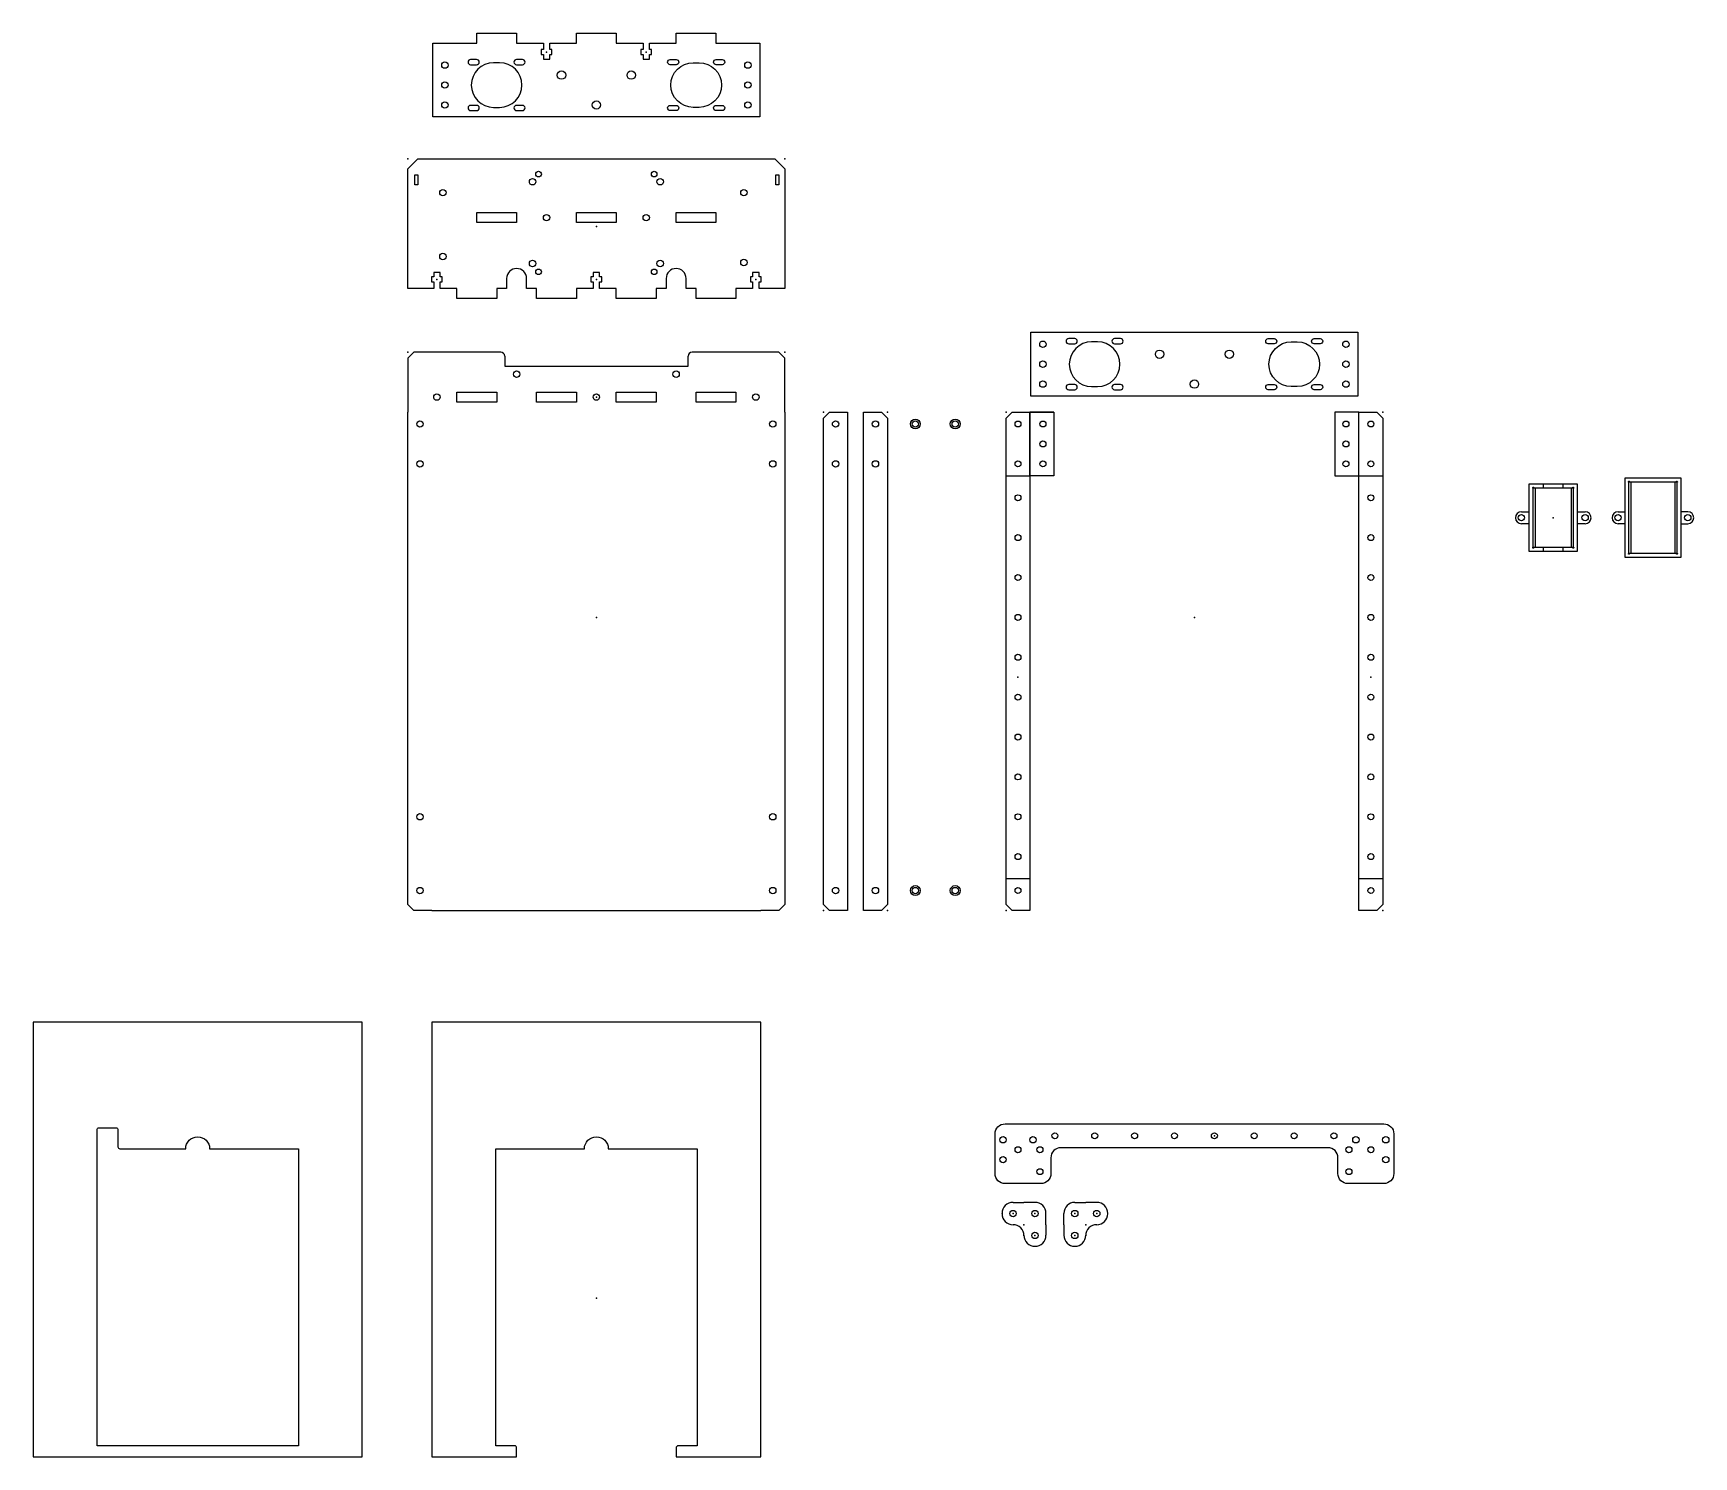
# Model space of a CAD drawing. Header units: millimetres. Extents: x -583 to 251, y -421 to 293.
import ezdxf

# ---------------------------------------------------------------- set-up
doc = ezdxf.new("R2010")
doc.units = ezdxf.units.MM
doc.layers.get('0').update_dxf_attribs({"linetype": 'CONTINUOUS'})

msp = doc.modelspace()

# ---------------------------------------------------------------- linework, layer by layer
for p, q in [((-360.06, 279.8), (-363.06, 279.8)), ((-363.06, 277.2), (-360.06, 277.2)), ((-348.56, 278.2), (-351.56, 278.2)), ((-337.06, 279.8), (-340.06, 279.8)), ((-340.06, 277.2), (-337.06, 277.2)), ((-262.94, 279.8), (-259.94, 279.8)), ((-259.94, 277.2), (-262.94, 277.2)), ((-251.44, 278.2), (-248.44, 278.2)), ((-239.94, 279.8), (-236.94, 279.8)), ((-236.94, 277.2), (-239.94, 277.2)), ((-360.06, 256.8), (-363.06, 256.8)), ((-363.06, 254.2), (-360.06, 254.2)), ((-351.56, 255.8), (-348.56, 255.8)), ((-337.06, 256.8), (-340.06, 256.8)), ((-340.06, 254.2), (-337.06, 254.2)), ((-262.94, 256.8), (-259.94, 256.8)), ((-259.94, 254.2), (-262.94, 254.2)), ((-248.44, 255.8), (-251.44, 255.8)), ((-239.94, 256.8), (-236.94, 256.8)), ((-236.94, 254.2), (-239.94, 254.2)), ((-60.06, 139.8), (-63.06, 139.8)), ((-63.06, 137.2), (-60.06, 137.2)), ((-48.56, 138.2), (-51.56, 138.2)), ((-37.06, 139.8), (-40.06, 139.8)), ((-40.06, 137.2), (-37.06, 137.2)), ((37.06, 139.8), (40.06, 139.8)), ((40.06, 137.2), (37.06, 137.2)), ((48.56, 138.2), (51.56, 138.2)), ((60.06, 139.8), (63.06, 139.8)), ((63.06, 137.2), (60.06, 137.2)), ((-394.5, 130), (-391.5, 133)), ((-394.5, 130), (-394.5, 103)), ((-348, 133), (-391.5, 133)), ((-346, 131), (-346, 126)), ((-346, 126), (-254, 126)), ((-254, 126), (-254, 131)), ((-208.5, 133), (-252, 133)), ((-205.5, 130), (-208.5, 133)), ((-205.5, 103), (-205.5, 130)), ((-60.06, 116.8), (-63.06, 116.8)), ((-37.06, 116.8), (-40.06, 116.8)), ((37.06, 116.8), (40.06, 116.8)), ((60.06, 116.8), (63.06, 116.8)), ((-63.06, 114.2), (-60.06, 114.2)), ((-51.56, 115.8), (-48.56, 115.8)), ((-40.06, 114.2), (-37.06, 114.2)), ((40.06, 114.2), (37.06, 114.2)), ((51.56, 115.8), (48.56, 115.8)), ((63.06, 114.2), (60.06, 114.2)), ((-394.5, -144), (-394.5, 103)), ((-205.5, 103), (-205.5, -144)), ((-82.5, 71.07), (-82.5, 103)), ((-70.5, 103), (-70.5, 71.07)), ((82.5, 103), (70.5, 103)), ((70.5, 103), (70.5, 71.07)), ((-94.5, 71), (-82.5, 71)), ((-70.5, 71.07), (-82.5, 71.07)), ((70.5, 71.07), (82.5, 71.07)), ((82.5, 71), (94.5, 71)), ((175, 67), (175, 65)), ((185, 65), (185, 67)), ((219, 68), (219, 32)), ((240.99, 68), (240.99, 32)), ((171, 65), (171, 35)), ((189, 65), (189, 35)), ((164, 53), (168, 53)), ((192, 53), (196, 53)), ((212.5, 53), (216, 53)), ((247.5, 53), (244, 53)), ((168, 47), (164, 47)), ((196, 47), (192, 47)), ((216, 47), (212.5, 47)), ((244, 47), (247.5, 47)), ((175, 35), (175, 33)), ((185, 33), (185, 35)), ((-94.5, -131), (-82.5, -131)), ((82.5, -131), (94.5, -131)), ((-391.5, -147), (-394.5, -144)), ((-382.5, -147), (-391.5, -147)), ((-382.5, -147), (-217.5, -147)), ((-208.5, -147), (-217.5, -147)), ((-208.5, -147), (-205.5, -144)), ((100, -259), (100, -266)), ((-96.5, -299.1), (-96.5, -298.9)), ((-91, -293.4), (-85.5, -293.4)), ((-80, -293.4), (-85.5, -293.4)), ((-74.5, -304.6), (-74.5, -298.9)), ((-65.5, -304.6), (-65.5, -298.9)), ((-60, -293.4), (-54.5, -293.4)), ((-49, -293.4), (-54.5, -293.4)), ((-43.5, -299.1), (-43.5, -298.9)), ((-74.5, -304.6), (-74.5, -309.9)), ((-65.5, -304.6), (-65.5, -309.9)), ((-85.5, -309.9), (-85.5, -310.1)), ((-54.5, -309.9), (-54.5, -310.1))]:
    msp.add_line(p, q)
for points in [[(-382, 251), (-382, 288), (-360, 288), (-360, 293), (-340, 293), (-340, 288), (-326.6, 288), (-326.6, 284.75), (-327.7, 284.75), (-327.7, 282.25), (-326.6, 282.25), (-326.6, 280), (-323.4, 280), (-323.4, 282.25), (-322.3, 282.25), (-322.3, 284.75), (-323.4, 284.75), (-323.4, 288), (-310, 288), (-310, 293), (-290, 293), (-290, 288), (-276.6, 288), (-276.6, 284.75), (-277.7, 284.75), (-277.7, 282.25), (-276.6, 282.25), (-276.6, 280), (-273.4, 280), (-273.4, 282.25), (-272.3, 282.25), (-272.3, 284.75), (-273.4, 284.75), (-273.4, 288), (-260, 288), (-260, 293), (-240, 293), (-240, 288), (-218, 288), (-218, 251)], [(-391, 222), (-389.5, 222), (-389.5, 217), (-391, 217)], [(-210, 222), (-208.5, 222), (-208.5, 217), (-210, 217)], [(-340, 198), (-360, 198), (-360, 203), (-340, 203)], [(-290, 198), (-310, 198), (-310, 203), (-290, 203)], [(-240, 198), (-260, 198), (-260, 203), (-240, 203)], [(-82, 143), (82, 143), (82, 111), (-82, 111)], [(-370, 113), (-350, 113), (-350, 108), (-370, 108)], [(-310, 113), (-310, 108), (-330, 108), (-330, 113)], [(-270, 113), (-270, 108), (-290, 108), (-290, 113)], [(-230, 108), (-250, 108), (-250, 113), (-230, 113)], [(-183, 103), (-174, 103), (-174, -147), (-183, -147), (-186, -144), (-186, 100)], [(-157, -147), (-166, -147), (-166, 103), (-157, 103), (-154, 100), (-154, -144)], [(-91.5, 103), (-82.5, 103), (-70.5, 103), (-82.5, 103), (-82.5, -147), (-91.5, -147), (-94.5, -144), (-94.5, 100)], [(91.5, -147), (82.5, -147), (82.5, 103), (91.5, 103), (94.5, 100), (94.5, -144)], [(192, 33), (168, 33), (168, 67), (192, 67)], [(244, 30.03), (216, 30.03), (216, 70.03), (244, 70.03)], [(-417.5, -421), (-417.5, -203), (-582.5, -203), (-582.5, -421), (-540, -421), (-460, -421)]]:
    msp.add_lwpolyline(points, close=True)
for points in [[(-394.5, 165), (-394.5, 225), (-389.5, 230), (-210.5, 230), (-205.5, 225), (-205.5, 165), (-218.4, 165), (-218.4, 168.25), (-217.3, 168.25), (-217.3, 170.75), (-218.4, 170.75), (-218.4, 173), (-221.6, 173), (-221.6, 170.75), (-222.7, 170.75), (-222.7, 168.25), (-221.6, 168.25), (-221.6, 165), (-230, 165), (-230, 160), (-250, 160), (-250, 165), (-255, 165), (-255, 170, 1), (-265, 170), (-265, 165), (-270, 165), (-270, 160), (-290, 160), (-290, 165), (-298.4, 165), (-298.4, 168.25), (-297.3, 168.25), (-297.3, 170.75), (-298.4, 170.75), (-298.4, 173), (-301.6, 173), (-301.6, 170.75), (-302.7, 170.75), (-302.7, 168.25), (-301.6, 168.25), (-301.6, 165), (-310, 165), (-310, 160), (-330, 160), (-330, 165), (-335, 165), (-335, 170, 1), (-345, 170), (-345, 165), (-350, 165), (-350, 160), (-370, 160), (-370, 165), (-378.4, 165), (-378.4, 168.25), (-377.3, 168.25), (-377.3, 170.75), (-378.4, 170.75), (-378.4, 173), (-381.6, 173), (-381.6, 170.75), (-382.7, 170.75), (-382.7, 168.25), (-381.6, 168.25), (-381.6, 165)], [(241.7, 32), (218.3, 32, -2.414214), (218, 32.3), (218, 67.7, -2.414214), (218.3, 68), (241.7, 68, -2.414214), (242, 67.7), (242, 32.3, -2.414214)], [(189.7, 35), (170.3, 35, -2.414214), (170, 35.3), (170, 64.7, -2.414214), (170.3, 65), (189.7, 65, -2.414214), (190, 64.7), (190, 35.3, -2.414214)], [(-217.5, -203), (-382.5, -203), (-382.5, -421), (-340, -421), (-340, -416.5, 0.414214), (-341, -415.5), (-350.5, -415.5), (-350.5, -266.5), (-306, -266.5, -1), (-294, -266.5), (-249.5, -266.5), (-249.5, -415.5), (-259, -415.5, 0.414214), (-260, -416.5), (-260, -421), (-217.5, -421)], [(-449.5, -266.5), (-449.5, -415.5), (-459, -415.5), (-541, -415.5), (-550.5, -415.5), (-550.5, -266.5), (-550.5, -257, -0.414214), (-549.5, -256), (-541, -256, -0.414214), (-540, -257), (-540, -265.5, 0.414214), (-539, -266.5), (-506, -266.5, -1), (-494, -266.5)], [(-95, -254), (95, -254, -0.414214), (100, -259), (100, -279, -0.414214), (95, -284), (77, -284, -0.414214), (72, -279), (72, -271, 0.414214), (67, -266), (-67, -266, 0.414214), (-72, -271), (-72, -279, -0.414214), (-77, -284), (-95, -284, -0.414214), (-100, -279), (-100, -259, -0.414214)]]:
    msp.add_lwpolyline(points, format="xyb", close=True)
for centre, radius in [((-376, 277), 1.6), ((-224, 277), 1.6), ((-376, 267), 1.6), ((-317.5, 272), 2.1), ((-282.5, 272), 2.1), ((-224, 267), 1.6), ((-376, 257), 1.6), ((-300, 257), 2.1), ((-224, 257), 1.6), ((-332, 218.5), 1.6), ((-329, 222.34), 1.4), ((-271, 222.34), 1.4), ((-268, 218.5), 1.6), ((-377, 213), 1.6), ((-226, 213), 1.6), ((-325, 200.5), 1.6), ((-275, 200.5), 1.6), ((-377, 181), 1.6), ((-332, 177.5), 1.6), ((-268, 177.5), 1.6), ((-226, 178), 1.6), ((-329, 173.34), 1.4), ((-271, 173.34), 1.4), ((-76, 137), 1.6), ((-17.5, 132), 2.1), ((17.5, 132), 2.1), ((76, 137), 1.6), ((-76, 127), 1.6), ((76, 127), 1.6), ((-340, 122), 1.6), ((-260, 122), 1.6), ((-76, 117), 1.6), ((0, 117), 2.1), ((76, 117), 1.6), ((-380, 110.5), 1.6), ((-300, 110.5), 1.6), ((-220, 110.5), 1.6), ((-388.5, 97), 1.6), ((-211.5, 97), 1.6), ((-180, 97), 1.6), ((-160, 97), 1.6), ((-140, 97), 2.5), ((-140, 97), 1.6), ((-120, 97), 2.5), ((-120, 97), 1.6), ((-88.5, 97), 1.5), ((-76, 97), 1.5), ((76, 97), 1.5), ((88.5, 97), 1.5), ((-76, 87), 1.5), ((76, 87), 1.5), ((-388.5, 77), 1.6), ((-211.5, 77), 1.6), ((-180, 77), 1.6), ((-160, 77), 1.6), ((-88.5, 77), 1.5), ((-76, 77), 1.5), ((76, 77), 1.5), ((88.5, 77), 1.5), ((-88.5, 60), 1.5), ((-88.5, 60), 1.5), ((88.5, 60), 1.5), ((88.5, 60), 1.5), ((164, 50), 1.6), ((196, 50), 1.6), ((212.5, 50), 1.6), ((247.5, 50), 1.6), ((-88.5, 40), 1.5), ((-88.5, 40), 1.5), ((88.5, 40), 1.5), ((88.5, 40), 1.5), ((-88.5, 20), 1.5), ((-88.5, 20), 1.5), ((88.5, 20), 1.5), ((88.5, 20), 1.5), ((-88.5, 0), 1.5), ((-88.5, 0), 1.5), ((88.5, 0), 1.5), ((88.5, 0), 1.5), ((-88.5, -20), 1.5), ((-88.5, -20), 1.5), ((88.5, -20), 1.5), ((88.5, -20), 1.5), ((-88.5, -40), 1.5), ((-88.5, -40), 1.5), ((88.5, -40), 1.5), ((88.5, -40), 1.5), ((-88.5, -60), 1.5), ((-88.5, -60), 1.5), ((88.5, -60), 1.5), ((88.5, -60), 1.5), ((-88.5, -80), 1.5), ((-88.5, -80), 1.5), ((88.5, -80), 1.5), ((88.5, -80), 1.5), ((-388.5, -100), 1.6), ((-211.5, -100), 1.6), ((-88.5, -100), 1.5), ((88.5, -100), 1.5), ((-88.5, -120), 1.5), ((88.5, -120), 1.5), ((-388.5, -137), 1.6), ((-211.5, -137), 1.6), ((-180, -137), 1.6), ((-160, -137), 1.6), ((-140, -137), 2.5), ((-140, -137), 1.6), ((-120, -137), 2.5), ((-120, -137), 1.6), ((-88.5, -137), 1.5), ((88.5, -137), 1.5), ((-96, -262), 1.6), ((-88.5, -267), 1.5), ((-81, -262), 1.6), ((-77.5, -267), 1.5), ((-70, -260), 1.5), ((-50, -260), 1.5), ((-30, -260), 1.5), ((-10, -260), 1.5), ((10, -260), 1.5), ((30, -260), 1.5), ((50, -260), 1.5), ((70, -260), 1.5), ((77.5, -267), 1.5), ((81, -262), 1.6), ((88.5, -267), 1.5), ((96, -262), 1.6), ((-96, -272), 1.6), ((96, -272), 1.6), ((-77.5, -278), 1.5), ((77.5, -278), 1.5), ((-91, -299), 1.6), ((-80, -299), 1.6), ((-60, -299), 1.6), ((-49, -299), 1.6), ((-80, -310), 1.6), ((-60, -310), 1.6)]:
    msp.add_circle(centre, radius)
for centre, radius, start, end in [((-348, 131), 2, 0, 90), ((-252, 131), 2, 90, 180), ((164, 50), 3, 90, 270), ((196, 50), 3, -90, 90), ((212.5, 50), 3, 89.99982, 269.99981), ((247.5, 50), 3, -89.99981, 90.00018), ((-91, -298.9), 5.5, 90, 180), ((-91, -299.1), 5.5, 180, 270), ((-80, -298.9), 5.5, 0, 90), ((-60, -298.9), 5.5, 90, 180), ((-49, -298.9), 5.5, 0, 90), ((-49, -299.1), 5.5, -90, 0), ((-91, -310.1), 5.5, 0, 90), ((-49, -310.1), 5.5, 90, 180), ((-80, -309.9), 5.5, 180, 270), ((-80, -309.9), 5.5, -90, 0), ((-60, -309.9), 5.5, 180, 270), ((-60, -309.9), 5.5, -90, 0)]:
    msp.add_arc(centre, radius, start, end)
for points, knots in [([(-363.06, 279.8), (-363.78, 279.8), (-364.36, 279.22), (-364.36, 277.78), (-363.78, 277.2), (-363.06, 277.2)], [0, 0, 0, 0, 1, 1, 2, 2, 2, 2]), ([(-351.56, 278.2), (-357.74, 278.2), (-362.76, 273.19), (-362.76, 260.81), (-357.74, 255.8), (-351.56, 255.8)], [3, 3, 3, 3, 4, 4, 5, 5, 5, 5]), ([(-360.06, 277.2), (-359.34, 277.2), (-358.76, 277.78), (-358.76, 279.22), (-359.34, 279.8), (-360.06, 279.8)], [3, 3, 3, 3, 4, 4, 5, 5, 5, 5]), ([(-348.56, 255.8), (-342.37, 255.8), (-337.36, 260.81), (-337.36, 273.19), (-342.37, 278.2), (-348.56, 278.2)], [0, 0, 0, 0, 1, 1, 2, 2, 2, 2]), ([(-340.06, 279.8), (-340.78, 279.8), (-341.36, 279.22), (-341.36, 277.78), (-340.78, 277.2), (-340.06, 277.2)], [0, 0, 0, 0, 1, 1, 2, 2, 2, 2]), ([(-337.06, 277.2), (-336.34, 277.2), (-335.76, 277.78), (-335.76, 279.22), (-336.34, 279.8), (-337.06, 279.8)], [3, 3, 3, 3, 4, 4, 5, 5, 5, 5]), ([(-262.94, 277.2), (-263.66, 277.2), (-264.24, 277.78), (-264.24, 279.22), (-263.66, 279.8), (-262.94, 279.8)], [3, 3, 3, 3, 4, 4, 5, 5, 5, 5]), ([(-251.44, 255.8), (-257.63, 255.8), (-262.64, 260.81), (-262.64, 273.19), (-257.63, 278.2), (-251.44, 278.2)], [0, 0, 0, 0, 1, 1, 2, 2, 2, 2]), ([(-259.94, 279.8), (-259.22, 279.8), (-258.64, 279.22), (-258.64, 277.78), (-259.22, 277.2), (-259.94, 277.2)], [0, 0, 0, 0, 1, 1, 2, 2, 2, 2]), ([(-248.44, 278.2), (-242.26, 278.2), (-237.24, 273.19), (-237.24, 260.81), (-242.26, 255.8), (-248.44, 255.8)], [3, 3, 3, 3, 4, 4, 5, 5, 5, 5]), ([(-239.94, 277.2), (-240.66, 277.2), (-241.24, 277.78), (-241.24, 279.22), (-240.66, 279.8), (-239.94, 279.8)], [3, 3, 3, 3, 4, 4, 5, 5, 5, 5]), ([(-236.94, 279.8), (-236.22, 279.8), (-235.64, 279.22), (-235.64, 277.78), (-236.22, 277.2), (-236.94, 277.2)], [0, 0, 0, 0, 1, 1, 2, 2, 2, 2]), ([(-363.06, 256.8), (-363.78, 256.8), (-364.36, 256.22), (-364.36, 254.78), (-363.78, 254.2), (-363.06, 254.2)], [3, 3, 3, 3, 4, 4, 5, 5, 5, 5]), ([(-360.06, 254.2), (-359.34, 254.2), (-358.76, 254.78), (-358.76, 256.22), (-359.34, 256.8), (-360.06, 256.8)], [0, 0, 0, 0, 1, 1, 2, 2, 2, 2]), ([(-340.06, 256.8), (-340.78, 256.8), (-341.36, 256.22), (-341.36, 254.78), (-340.78, 254.2), (-340.06, 254.2)], [0, 0, 0, 0, 1, 1, 2, 2, 2, 2]), ([(-337.06, 254.2), (-336.34, 254.2), (-335.76, 254.78), (-335.76, 256.22), (-336.34, 256.8), (-337.06, 256.8)], [3, 3, 3, 3, 4, 4, 5, 5, 5, 5]), ([(-262.94, 254.2), (-263.66, 254.2), (-264.24, 254.78), (-264.24, 256.22), (-263.66, 256.8), (-262.94, 256.8)], [3, 3, 3, 3, 4, 4, 5, 5, 5, 5]), ([(-259.94, 256.8), (-259.22, 256.8), (-258.64, 256.22), (-258.64, 254.78), (-259.22, 254.2), (-259.94, 254.2)], [0, 0, 0, 0, 1, 1, 2, 2, 2, 2]), ([(-239.94, 254.2), (-240.66, 254.2), (-241.24, 254.78), (-241.24, 256.22), (-240.66, 256.8), (-239.94, 256.8)], [0, 0, 0, 0, 1, 1, 2, 2, 2, 2]), ([(-236.94, 256.8), (-236.22, 256.8), (-235.64, 256.22), (-235.64, 254.78), (-236.22, 254.2), (-236.94, 254.2)], [3, 3, 3, 3, 4, 4, 5, 5, 5, 5]), ([(-63.06, 139.8), (-63.78, 139.8), (-64.36, 139.22), (-64.36, 137.78), (-63.78, 137.2), (-63.06, 137.2)], [0, 0, 0, 0, 1, 1, 2, 2, 2, 2]), ([(-51.56, 138.2), (-57.74, 138.2), (-62.76, 133.19), (-62.76, 120.81), (-57.74, 115.8), (-51.56, 115.8)], [3, 3, 3, 3, 4, 4, 5, 5, 5, 5]), ([(-60.06, 137.2), (-59.34, 137.2), (-58.76, 137.78), (-58.76, 139.22), (-59.34, 139.8), (-60.06, 139.8)], [3, 3, 3, 3, 4, 4, 5, 5, 5, 5]), ([(-48.56, 115.8), (-42.37, 115.8), (-37.36, 120.81), (-37.36, 133.19), (-42.37, 138.2), (-48.56, 138.2)], [0, 0, 0, 0, 1, 1, 2, 2, 2, 2]), ([(-40.06, 139.8), (-40.78, 139.8), (-41.36, 139.22), (-41.36, 137.78), (-40.78, 137.2), (-40.06, 137.2)], [0, 0, 0, 0, 1, 1, 2, 2, 2, 2]), ([(-37.06, 137.2), (-36.34, 137.2), (-35.76, 137.78), (-35.76, 139.22), (-36.34, 139.8), (-37.06, 139.8)], [3, 3, 3, 3, 4, 4, 5, 5, 5, 5]), ([(37.06, 137.2), (36.34, 137.2), (35.76, 137.78), (35.76, 139.22), (36.34, 139.8), (37.06, 139.8)], [3, 3, 3, 3, 4, 4, 5, 5, 5, 5]), ([(48.56, 115.8), (42.37, 115.8), (37.36, 120.81), (37.36, 133.19), (42.37, 138.2), (48.56, 138.2)], [0, 0, 0, 0, 1, 1, 2, 2, 2, 2]), ([(40.06, 139.8), (40.78, 139.8), (41.36, 139.22), (41.36, 137.78), (40.78, 137.2), (40.06, 137.2)], [0, 0, 0, 0, 1, 1, 2, 2, 2, 2]), ([(51.56, 138.2), (57.74, 138.2), (62.76, 133.19), (62.76, 120.81), (57.74, 115.8), (51.56, 115.8)], [3, 3, 3, 3, 4, 4, 5, 5, 5, 5]), ([(60.06, 137.2), (59.34, 137.2), (58.76, 137.78), (58.76, 139.22), (59.34, 139.8), (60.06, 139.8)], [3, 3, 3, 3, 4, 4, 5, 5, 5, 5]), ([(63.06, 139.8), (63.78, 139.8), (64.36, 139.22), (64.36, 137.78), (63.78, 137.2), (63.06, 137.2)], [0, 0, 0, 0, 1, 1, 2, 2, 2, 2]), ([(-63.06, 116.8), (-63.78, 116.8), (-64.36, 116.22), (-64.36, 114.78), (-63.78, 114.2), (-63.06, 114.2)], [3, 3, 3, 3, 4, 4, 5, 5, 5, 5]), ([(-60.06, 114.2), (-59.34, 114.2), (-58.76, 114.78), (-58.76, 116.22), (-59.34, 116.8), (-60.06, 116.8)], [0, 0, 0, 0, 1, 1, 2, 2, 2, 2]), ([(-40.06, 116.8), (-40.78, 116.8), (-41.36, 116.22), (-41.36, 114.78), (-40.78, 114.2), (-40.06, 114.2)], [0, 0, 0, 0, 1, 1, 2, 2, 2, 2]), ([(-37.06, 114.2), (-36.34, 114.2), (-35.76, 114.78), (-35.76, 116.22), (-36.34, 116.8), (-37.06, 116.8)], [3, 3, 3, 3, 4, 4, 5, 5, 5, 5]), ([(37.06, 114.2), (36.34, 114.2), (35.76, 114.78), (35.76, 116.22), (36.34, 116.8), (37.06, 116.8)], [3, 3, 3, 3, 4, 4, 5, 5, 5, 5]), ([(40.06, 116.8), (40.78, 116.8), (41.36, 116.22), (41.36, 114.78), (40.78, 114.2), (40.06, 114.2)], [0, 0, 0, 0, 1, 1, 2, 2, 2, 2]), ([(60.06, 114.2), (59.34, 114.2), (58.76, 114.78), (58.76, 116.22), (59.34, 116.8), (60.06, 116.8)], [0, 0, 0, 0, 1, 1, 2, 2, 2, 2]), ([(63.06, 116.8), (63.78, 116.8), (64.36, 116.22), (64.36, 114.78), (63.78, 114.2), (63.06, 114.2)], [3, 3, 3, 3, 4, 4, 5, 5, 5, 5])]:
    msp.add_open_spline(points, degree=3, knots=knots)
for p in [(-325, 283.5), (-325, 283.5), (-275, 283.5), (-275, 283.5), (-394.5, 230), (-205.5, 230), (-300, 196), (-380, 169.5), (-380, 169.5), (-300, 169.5), (-300, 169.5), (-220, 169.5), (-220, 169.5), (-394.5, 133), (-205.5, 133), (-300, 110.5), (-186, 103), (-154, 103), (-94.5, 103), (94.5, 103), (180, 50), (180, 50), (-300, 0), (0, 0), (-88.5, -30), (-88.5, -30), (88.5, -30), (88.5, -30), (-186, -147), (-154, -147), (-94.5, -147), (94.5, -147), (10, -260), (10, -260), (-91, -299), (-80, -299), (-60, -299), (-49, -299), (-85.5, -304.6), (-54.5, -304.6), (-80, -310), (-60, -310), (-300, -341.5), (-300, -341.5), (-300, -341.5)]:
    msp.add_point(p)

doc.saveas('drawing.dxf')
